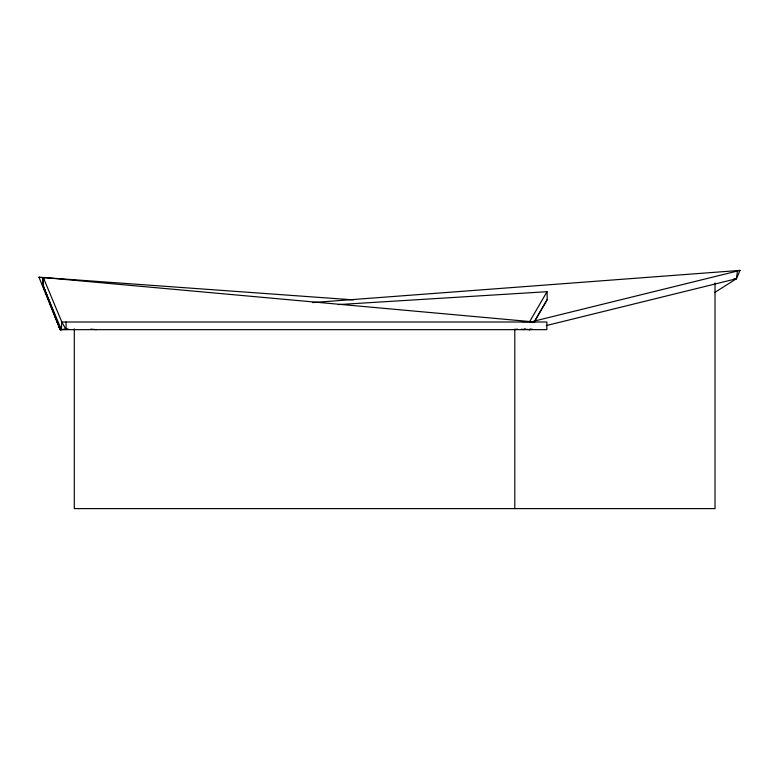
<?xml version="1.0" encoding="UTF-8"?>
<svg xmlns="http://www.w3.org/2000/svg" width="779" height="779" viewBox="0 0 779 779"><rect width="100%" height="100%" fill="white"/><g stroke="black" fill="none" stroke-linecap="round" stroke-linejoin="round"><path stroke-width="1.17" d="M534.822 322L43.273 277.499L61.814 322L546.848 322L546.848 329.653L60.207 329.653L43.108 285.591L43.234 282.115M43.312 279.797L43.4 277.48M68.445 329.147L60.265 329.653L60.285 327.336M67.247 329.118L60.207 329.653L60.343 327.336M353.656 299.896L38.95 277.207L60.207 329.653L42.972 285.581L43.273 277.499L43.858 278.668M714.499 292.602L736.418 278.746L737.479 270.586M546.293 325.573L736.418 278.746L740.05 270.391L312.428 302.583M546.78 292.144L547.033 291.697L338.29 304.589M547.238 299.564L534.355 321.737L547.238 299.564L547.033 291.697L529.623 321.669M525.26 329.089L523.079 329.653L521.336 329.118M533.596 321.25L740.05 270.391M532.115 329.069L529.759 329.653L523.839 329.118M514.802 329.488L517.548 329.137M734.013 278.921L736.418 278.746M522.329 321.669L531.103 321.669M90.676 329.118L96.528 329.653M38.95 277.207L41.326 277.665M43.712 285.659L42.553 285.435L42.757 277.48L43.663 279.739M42.972 285.581L61.337 329.653L61.814 322L66.079 329.653L66.079 322M43.108 285.591L60.265 329.653M715.025 282.933L715.025 508.609L74.287 508.609L74.287 328.855M514.802 329.137L514.802 508.609M530.08 329.089L529.759 329.653L530.08 329.089"/></g></svg>
